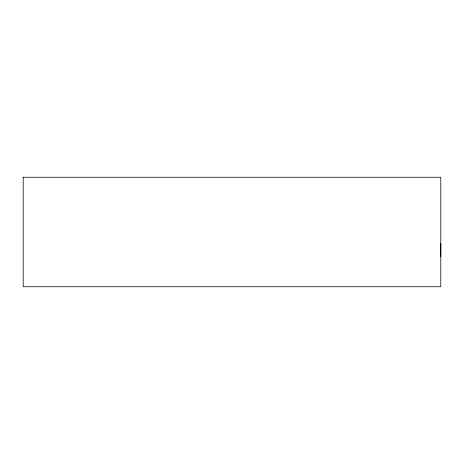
<?xml version="1.0" encoding="UTF-8"?>
<svg xmlns="http://www.w3.org/2000/svg" width="464" height="464" viewBox="0 0 464 464"><rect width="100%" height="100%" fill="white"/><g stroke="black" fill="none" stroke-linecap="round" stroke-linejoin="round"><path stroke-width="0.7" d="M440.788 243.304L440.788 256.685M23.2 177.271L23.2 286.729L440.788 286.729L440.8 177.271L23.2 177.271"/></g></svg>
